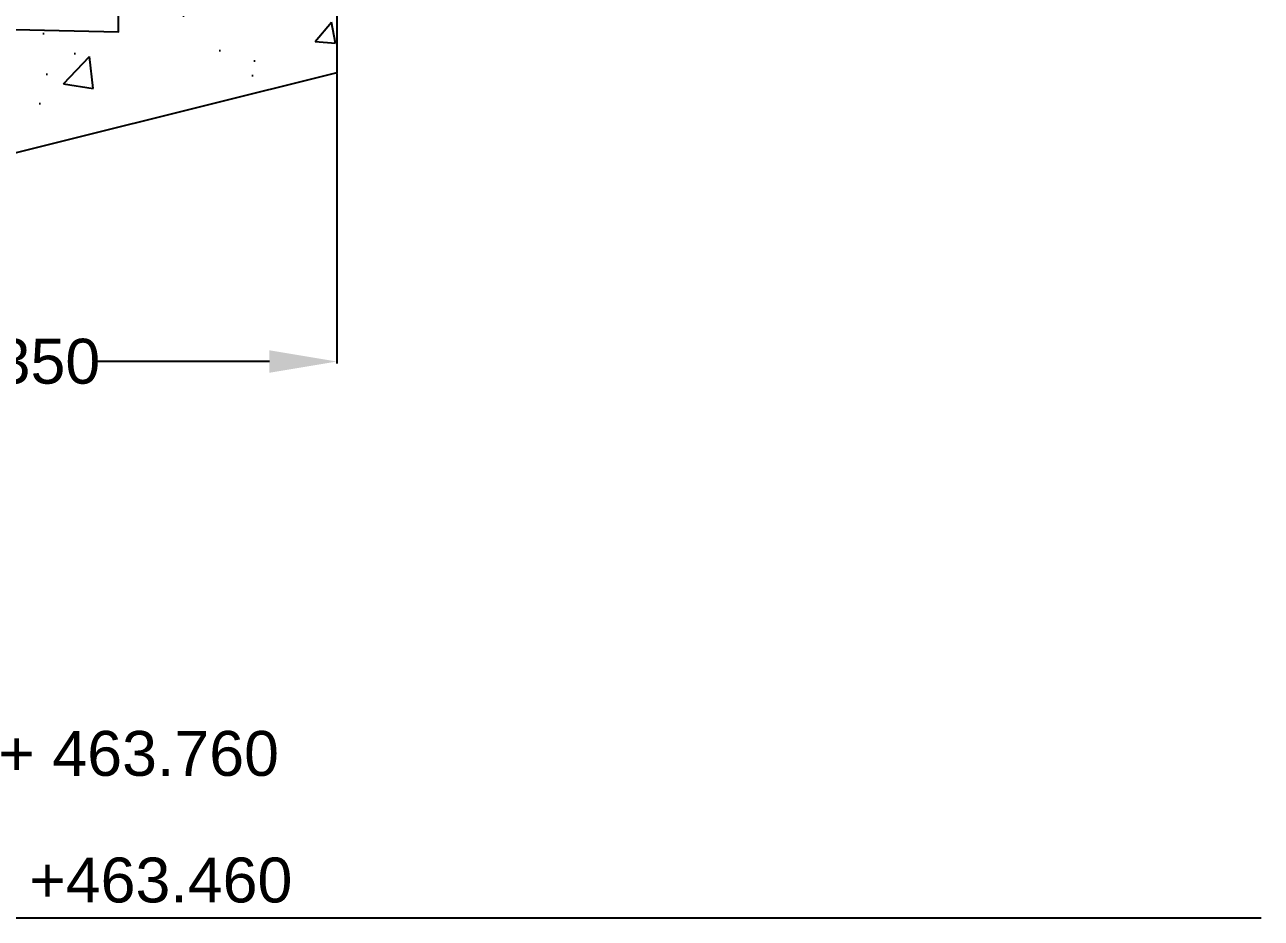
# Model space of a CAD drawing. Header units: inches. Extents: x 5487 to 6893, y 11 to 1027.
# Drawn here: x 6305.4 to 6415.6, y 833.3 to 912.9 of the extents above; entities that cross this region are included whole.
import ezdxf

# ---------------------------------------------------------------- set-up
doc = ezdxf.new("R2010")
doc.units = ezdxf.units.IN
doc.header["$MEASUREMENT"] = 0
doc.layers.add('DIMENSIONS', color=7, linetype='Continuous')
doc.layers.add('TEXT', color=1, linetype='Continuous')
doc.styles.get("Standard").update_dxf_attribs({"font": 'arial.ttf', "height": 4})
doc.dimstyles.get("Standard").update_dxf_attribs({"dimtxt": 0.18, "dimasz": 6, "dimexe": 0.18, "dimexo": 0.0625, "dimgap": 0.09, "dimtad": 0, "dimtih": 1, "dimtoh": 1, "dimdec": 4, "dimzin": 0, "dimdsep": 46, "dimtxsty": 'Standard', "dimcen": 0.09, "dimadec": 0, "dimazin": 0, "dimtfac": 1, "dimtdec": 4, "dimtofl": 0, "dimtmove": 0, "dimatfit": 3, "dimfxl": 1, "dimtolj": 1, "dimtzin": 0, "dimarcsym": 0})

# ---------------------------------------------------------------- blocks, each defined once
blk = doc.blocks.new('*D34')
at = {"layer": 'Defpoints', "color": 0, "transparency": 16777216}
for p in [(6333.17, 908.6), (6278.57, 883.56), (6333.17, 882.88)]:
    blk.add_point(p, dxfattribs=at)
at = {"layer": 'DIMENSIONS', "color": 0, "lineweight": -2, "transparency": 16777216}
for p, q in [((6333.17, 908.54), (6333.17, 882.7)), ((6278.57, 883.5), (6278.57, 882.7)), ((6284.57, 882.88), (6300, 882.88)), ((6327.17, 882.88), (6311.74, 882.88))]:
    blk.add_line(p, q, dxfattribs=at)
at = {"layer": 'DIMENSIONS', "color": 0, "transparency": 16777216}
for points in [[(6284.57, 883.88), (6284.57, 881.88), (6278.57, 882.88)], [(6327.17, 883.88), (6327.17, 881.88), (6333.17, 882.88)]]:
    blk.add_solid(points, dxfattribs=at)
at = {"layer": 'DIMENSIONS', "color": 0, "transparency": 16777216, "insert": (6305.87, 882.88), "char_height": 4, "attachment_point": 5}
blk.add_mtext('\\A1;1350', dxfattribs=at)

msp = doc.modelspace()

# ---------------------------------------------------------------- hatches: boundary and pattern name
h = msp.add_hatch()
h.set_pattern_fill('AR-CONC', color=0, scale=3, style=0)
h.set_pattern_definition([(50, (0, 0), (21.517805, -1.882564), [2.25, -24.75]), (355, (0, 0), (-4.16254, 22.565764), [1.8, -19.8]), (100.4514, (1.793, -0.157), (17.35528, 20.683186), [1.912206, -21.03426]), (46.1842, (0, 6), (32.01723, -4.96557), [3.375, -37.125]), (96.6356, (2.668, 5.586), (28.03988, 29.22354), [2.86831, -31.55139]), (351.1842, (0, 6), (28.03986, 29.22356), [2.7, -29.7]), (21, (3, 4.5), (17.90721, -12.078567), [2.25, -24.75]), (326, (3, 4.5), (7.29946, 21.7545), [1.8, -19.8]), (71.4514, (4.492, 3.493), (25.20668, 9.675915), [1.912206, -21.03426]), (37.5, (0, 0), (0.364796, 9.986816), [0, -19.56, 0, -20.1, 0, -19.875]), (7.5, (0, 0), (7.892086, 11.832351), [0, -11.46, 0, -19.11, 0, -7.575]), (327.5, (-6.69, 0), (16.014673, -0.676646), [0, -7.5, 0, -23.4, 0, -31.05]), (317.5, (-9.69, 0), (17.495585, 3.00315), [0, -9.75, 0, -15.54, 0, -22.05])])
h.paths.add_polyline_path([(6284.67205, 896.51554), (6333.17195, 908.59992), (6333.17195, 923.58609), (6313.71336, 923.58609), (6313.71336, 912.26437), (6278.56837, 913.04792), (6278.56837, 853.4622), (6284.67205, 853.4622)])
h.paths.add_polyline_path([(6278.56837, 913.04792), (6227.96849, 914.17604), (6177.92077, 912.85209), (6177.92077, 853.62988), (6183.8493, 853.62988), (6183.8493, 895.68803), (6197.53644, 903.13006), (6227.88724, 903.9491), (6258.24212, 903.32434), (6272.55128, 896.83383), (6272.55128, 853.4622), (6278.56837, 853.4622)])
h.paths.add_polyline_path([(6177.92077, 912.85209), (6143.23894, 911.93463), (6143.23894, 923.4568), (6123.98739, 923.4568), (6123.98739, 908.32691), (6172.24676, 896.54701), (6172.24676, 853.62988), (6177.92077, 853.62988)])

# ---------------------------------------------------------------- linework, layer by layer
at = {"color": 0}
for points in [[(6172.24676, 853.62988), (6172.24676, 896.54701), (6123.98739, 908.32691), (6123.98739, 923.4568), (6143.23894, 923.4568), (6143.23894, 911.93463), (6227.96849, 914.17604), (6313.71336, 912.26437), (6313.71336, 923.58609), (6333.17195, 923.58609), (6333.17195, 908.59992), (6284.67205, 896.51554), (6284.67205, 853.4622)], [(6415.55554, 833.27286), (6038.89845, 833.27286)]]:
    msp.add_lwpolyline(points, dxfattribs=at)

# ---------------------------------------------------------------- texts
at = {"layer": 'TEXT', "color": 0}
for s, p in [('+ 463.760', (6303.00238, 845.96326)), ('+463.460', (6305.74973, 834.68158))]:
    msp.add_text(s, height=4, dxfattribs=at).set_placement(p)

# ---------------------------------------------------------------- dimensions: what is measured, and where the dimension line sits
at = {"layer": 'DIMENSIONS', "color": 0}
dim = msp.add_linear_dim(base=(6333.17195, 882.87769), p1=(6278.56837, 883.5645), p2=(6333.17195, 908.59992), text='1350', dimstyle='Standard', dxfattribs=at)
dim.commit()
dim.dimension.update_dxf_attribs({"geometry": '*D34', "text_midpoint": (6305.87016, 882.87769)})

doc.saveas('drawing.dxf')
